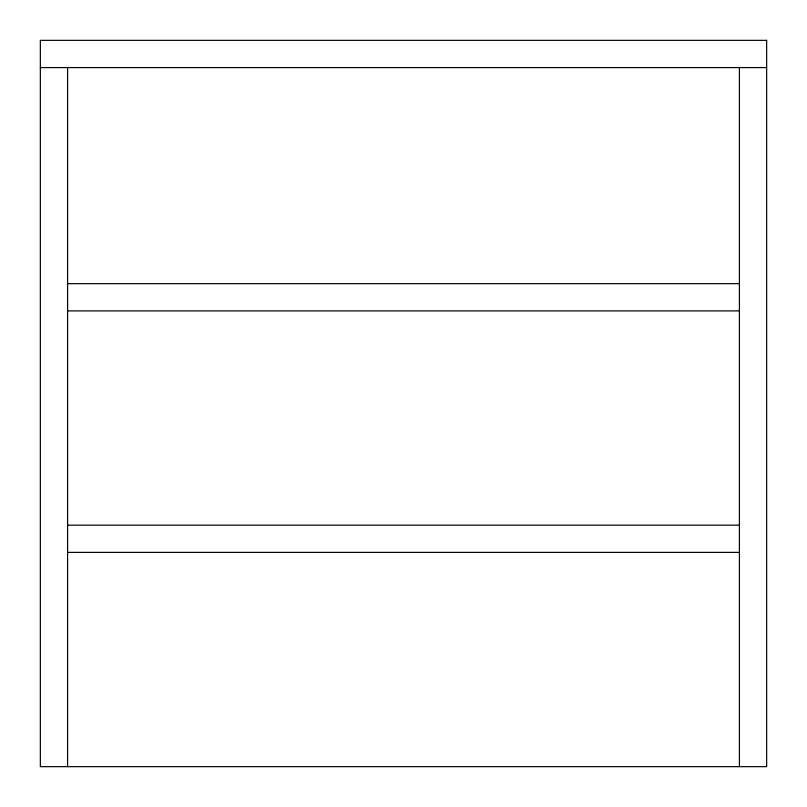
<?xml version="1.0" encoding="UTF-8"?>
<svg xmlns="http://www.w3.org/2000/svg" width="807" height="807" viewBox="0 0 807 807"><rect width="100%" height="100%" fill="white"/><g stroke="black" fill="none" stroke-linecap="round" stroke-linejoin="round"><path stroke-width="1.21" d="M40.35 67.586L766.65 67.586M67.586 283.661L739.414 283.661M67.586 310.897L739.414 310.897M67.586 525.155L739.414 525.155M67.586 552.392L739.414 552.392M739.414 67.586L739.414 766.65M67.586 67.586L67.586 766.65M766.65 40.35L40.35 40.35L40.35 766.65L766.65 766.65L766.65 40.35"/></g></svg>
